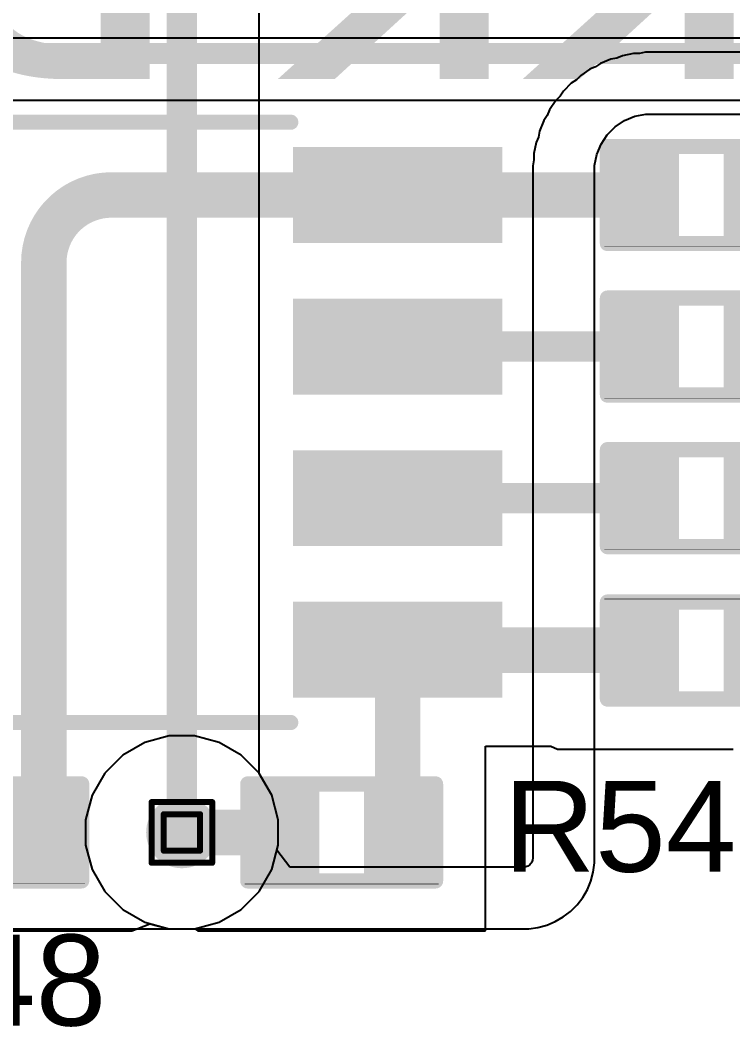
# Model space of a CAD drawing. Header units: inches. Extents: x -5 to 230, y -4 to 159.
# Drawn here: x 71.12 to 77.09, y 57.38 to 65.81 of the extents above; entities that cross this region are included whole.
import ezdxf

# ---------------------------------------------------------------- set-up
doc = ezdxf.new("R2010")
doc.units = ezdxf.units.IN
for name, color, linetype in [('Bottom Layer', 5, 'Continuous'), ('Drill Drawing', 1, 'Continuous'), ('Layer 1', 16, 'Continuous'), ('Layer 2', 76, 'Continuous'), ('Top Layer', 1, 'Continuous'), ('Top Overlay', 2, 'Continuous'), ('Top Paste', 8, 'Continuous'), ('Top Solder', 216, 'Continuous'), ('Via Holes', 16, 'Continuous')]:
    doc.layers.add(name, color=color, linetype=linetype)
doc.styles.add('Arial', font='', dxfattribs={"height": 0.2})
doc.styles.add('Arial Black_Bold', font='', dxfattribs={"height": 0.2})
doc.styles.get('Arial').set_extended_font_data('Arial')
doc.styles.get('Arial Black_Bold').set_extended_font_data('Arial Black', bold=True)

# ---------------------------------------------------------------- blocks, each defined once
blk = doc.blocks.new('SOIC_8_0_154___3_90___W______69')
at = {"layer": 'Top Layer'}
for points in [[(-3.475, 1.605), (-3.475, 2.205), (-1.925, 2.205), (-1.925, 1.605)], [(1.925, 1.605), (1.925, 2.205), (3.475, 2.205), (3.475, 1.605)], [(-3.475, 0.335), (-3.475, 0.935), (-1.925, 0.935), (-1.925, 0.335)], [(1.925, 0.335), (1.925, 0.935), (3.475, 0.935), (3.475, 0.335)], [(-3.475, -0.935), (-3.475, -0.335), (-1.925, -0.335), (-1.925, -0.935)], [(1.925, -0.935), (1.925, -0.335), (3.475, -0.335), (3.475, -0.935)], [(-3.475, -2.205), (-3.475, -1.605), (-1.925, -1.605), (-1.925, -2.205)], [(1.925, -2.205), (1.925, -1.605), (3.475, -1.605), (3.475, -2.205)]]:
    blk.add_hatch(color=1, dxfattribs=at).paths.add_polyline_path(points)
at = {"layer": 'Top Overlay'}
blk.add_hatch(color=2, dxfattribs=at).paths.add_polyline_path([(-1.8382, 1.6261), (-1.4826, 1.6261), (-1.4826, 2.2103), (-1.8382, 2.2103)])
at = {"layer": 'Top Paste'}
for points in [[(-3.475, 1.605), (-3.475, 2.205), (-1.925, 2.205), (-1.925, 1.605)], [(1.925, 1.605), (1.925, 2.205), (3.475, 2.205), (3.475, 1.605)], [(-3.475, 0.335), (-3.475, 0.935), (-1.925, 0.935), (-1.925, 0.335)], [(1.925, 0.335), (1.925, 0.935), (3.475, 0.935), (3.475, 0.335)], [(-3.475, -0.935), (-3.475, -0.335), (-1.925, -0.335), (-1.925, -0.935)], [(1.925, -0.935), (1.925, -0.335), (3.475, -0.335), (3.475, -0.935)], [(-3.475, -2.205), (-3.475, -1.605), (-1.925, -1.605), (-1.925, -2.205)], [(1.925, -2.205), (1.925, -1.605), (3.475, -1.605), (3.475, -2.205)]]:
    blk.add_hatch(color=8, dxfattribs=at).paths.add_polyline_path(points)
at = {"layer": 'Top Solder'}
for points in [[(-3.5766, 1.5034), (-3.5766, 2.3066), (-1.8234, 2.3066), (-1.8234, 1.5034)], [(1.8234, 1.5034), (1.8234, 2.3066), (3.5766, 2.3066), (3.5766, 1.5034)], [(-3.5766, 0.2334), (-3.5766, 1.0366), (-1.8234, 1.0366), (-1.8234, 0.2334)], [(1.8234, 0.2334), (1.8234, 1.0366), (3.5766, 1.0366), (3.5766, 0.2334)], [(-3.5766, -1.0366), (-3.5766, -0.2334), (-1.8234, -0.2334), (-1.8234, -1.0366)], [(1.8234, -1.0366), (1.8234, -0.2334), (3.5766, -0.2334), (3.5766, -1.0366)], [(-3.5766, -2.3066), (-3.5766, -1.5034), (-1.8234, -1.5034), (-1.8234, -2.3066)], [(1.8234, -2.3066), (1.8234, -1.5034), (3.5766, -1.5034), (3.5766, -2.3066)]]:
    blk.add_hatch(color=216, dxfattribs=at).paths.add_polyline_path(points)
at = {"layer": 'Top Overlay'}
for points in [[(-1.8288, 2.5146, 0.127, 0.127, 0), (1.8034, 2.5146, 0.127, 0.127, 0)], [(-3.794, 1.8034, 0.127, 0.127, 0), (-3.794, 2.0574, 0.127, 0.127, 0)], [(-3.794, 2.0574, 0.127, 0.127, 0), (-3.667, 1.9304, 0.127, 0.127, 0)], [(-3.794, 1.8034, 0.127, 0.127, 0), (-3.667, 1.9304, 0.127, 0.127, 0)], [(-1.8288, -2.5146, 0.127, 0.127, 0), (1.8034, -2.5146, 0.127, 0.127, 0)]]:
    blk.add_lwpolyline(points, format="xyseb", dxfattribs=at)
for points in [[(-1.8605, 2.5146, 0.0635, 0.0635, 1), (-1.7971, 2.5146, 0.0635, 0.0635, 1)], [(1.7716, 2.5146, 0.0635, 0.0635, 1), (1.8352, 2.5146, 0.0635, 0.0635, 1)], [(-3.8258, 2.0574, 0.0635, 0.0635, 1), (-3.7623, 2.0574, 0.0635, 0.0635, 1)], [(-3.8258, 2.0574, 0.0635, 0.0635, 1), (-3.7623, 2.0574, 0.0635, 0.0635, 1)], [(-3.6988, 1.9304, 0.0635, 0.0635, 1), (-3.6353, 1.9304, 0.0635, 0.0635, 1)], [(-3.6988, 1.9304, 0.0635, 0.0635, 1), (-3.6353, 1.9304, 0.0635, 0.0635, 1)], [(-3.8258, 1.8034, 0.0635, 0.0635, 1), (-3.7623, 1.8034, 0.0635, 0.0635, 1)], [(-3.8258, 1.8034, 0.0635, 0.0635, 1), (-3.7623, 1.8034, 0.0635, 0.0635, 1)], [(-1.8605, -2.5146, 0.0635, 0.0635, 1), (-1.7971, -2.5146, 0.0635, 0.0635, 1)], [(1.7716, -2.5146, 0.0635, 0.0635, 1), (1.8352, -2.5146, 0.0635, 0.0635, 1)]]:
    blk.add_lwpolyline(points, format="xyseb", close=True, dxfattribs=at)
blk = doc.blocks.new('R___0402_125')
at = {"layer": 'Top Layer'}
for points in [[(-0.6985, -0.3175), (-0.6985, 0.3175), (-0.2413, 0.3175), (-0.2413, -0.3175)], [(0.2413, -0.3175), (0.2413, 0.3175), (0.6985, 0.3175), (0.6985, -0.3175)]]:
    blk.add_hatch(color=1, dxfattribs=at).paths.add_polyline_path(points)
at = {"layer": 'Top Paste'}
for points in [[(-0.6985, -0.3175), (-0.6985, 0.3175), (-0.2413, 0.3175), (-0.2413, -0.3175)], [(0.2413, -0.3175), (0.2413, 0.3175), (0.6985, 0.3175), (0.6985, -0.3175)]]:
    blk.add_hatch(color=8, dxfattribs=at).paths.add_polyline_path(points)
at = {"layer": 'Top Solder'}
for points in [[(-0.7535, -0.3725), (-0.7535, 0.3725), (-0.1863, 0.3725), (-0.1863, -0.3725)], [(0.1863, -0.3725), (0.1863, 0.3725), (0.7535, 0.3725), (0.7535, -0.3725)]]:
    blk.add_hatch(color=216, dxfattribs=at).paths.add_polyline_path(points)
at = {"layer": 'Top Overlay'}
for points in [[(0.7874, 0.4064, 0.127, 0.127, 0), (-0.7874, 0.4064, 0.127, 0.127, 0)], [(-0.7874, 0.4064, 0.127, 0.127, 0), (-0.7874, -0.4064, 0.127, 0.127, 0)], [(0.7874, 0.4064, 0.127, 0.127, 0), (0.7874, -0.4064, 0.127, 0.127, 0)], [(0.7874, -0.4064, 0.127, 0.127, 0), (-0.7874, -0.4064, 0.127, 0.127, 0)], [(0.8128, -0.4318, 0.00323, 0.00323, 0), (-0.8128, -0.4318, 0.00323, 0.00323, 0)]]:
    blk.add_lwpolyline(points, format="xyseb", dxfattribs=at)
for points in [[(-0.8191, 0.4064, 0.0635, 0.0635, 1), (-0.7556, 0.4064, 0.0635, 0.0635, 1)], [(-0.8191, 0.4064, 0.0635, 0.0635, 1), (-0.7556, 0.4064, 0.0635, 0.0635, 1)], [(0.7556, 0.4064, 0.0635, 0.0635, 1), (0.8191, 0.4064, 0.0635, 0.0635, 1)], [(0.7556, 0.4064, 0.0635, 0.0635, 1), (0.8191, 0.4064, 0.0635, 0.0635, 1)], [(-0.8191, -0.4064, 0.0635, 0.0635, 1), (-0.7556, -0.4064, 0.0635, 0.0635, 1)], [(-0.8191, -0.4064, 0.0635, 0.0635, 1), (-0.7556, -0.4064, 0.0635, 0.0635, 1)], [(0.7556, -0.4064, 0.0635, 0.0635, 1), (0.8191, -0.4064, 0.0635, 0.0635, 1)], [(0.7556, -0.4064, 0.0635, 0.0635, 1), (0.8191, -0.4064, 0.0635, 0.0635, 1)], [(-0.8136, -0.4318, 0.00161, 0.00161, 1), (-0.812, -0.4318, 0.00161, 0.00161, 1)], [(0.812, -0.4318, 0.00161, 0.00161, 1), (0.8136, -0.4318, 0.00161, 0.00161, 1)]]:
    blk.add_lwpolyline(points, format="xyseb", close=True, dxfattribs=at)
blk = doc.blocks.new('R___0402_126')
at = {"layer": 'Top Layer'}
for points in [[(-0.6985, -0.3175), (-0.6985, 0.3175), (-0.2413, 0.3175), (-0.2413, -0.3175)], [(0.2413, -0.3175), (0.2413, 0.3175), (0.6985, 0.3175), (0.6985, -0.3175)]]:
    blk.add_hatch(color=1, dxfattribs=at).paths.add_polyline_path(points)
at = {"layer": 'Top Paste'}
for points in [[(-0.6985, -0.3175), (-0.6985, 0.3175), (-0.2413, 0.3175), (-0.2413, -0.3175)], [(0.2413, -0.3175), (0.2413, 0.3175), (0.6985, 0.3175), (0.6985, -0.3175)]]:
    blk.add_hatch(color=8, dxfattribs=at).paths.add_polyline_path(points)
at = {"layer": 'Top Solder'}
for points in [[(-0.7535, -0.3725), (-0.7535, 0.3725), (-0.1863, 0.3725), (-0.1863, -0.3725)], [(0.1863, -0.3725), (0.1863, 0.3725), (0.7535, 0.3725), (0.7535, -0.3725)]]:
    blk.add_hatch(color=216, dxfattribs=at).paths.add_polyline_path(points)
at = {"layer": 'Top Overlay'}
for points in [[(-0.7874, 0.4064, 0.127, 0.127, 0), (0.7874, 0.4064, 0.127, 0.127, 0)], [(-0.7874, -0.4064, 0.127, 0.127, 0), (-0.7874, 0.4064, 0.127, 0.127, 0)], [(0.7874, -0.4064, 0.127, 0.127, 0), (0.7874, 0.4064, 0.127, 0.127, 0)], [(-0.7874, -0.4064, 0.127, 0.127, 0), (0.7874, -0.4064, 0.127, 0.127, 0)], [(-0.8128, -0.4318, 0.00323, 0.00323, 0), (0.8128, -0.4318, 0.00323, 0.00323, 0)]]:
    blk.add_lwpolyline(points, format="xyseb", dxfattribs=at)
for points in [[(-0.8191, 0.4064, 0.0635, 0.0635, 1), (-0.7556, 0.4064, 0.0635, 0.0635, 1)], [(-0.8191, 0.4064, 0.0635, 0.0635, 1), (-0.7556, 0.4064, 0.0635, 0.0635, 1)], [(0.7556, 0.4064, 0.0635, 0.0635, 1), (0.8191, 0.4064, 0.0635, 0.0635, 1)], [(0.7556, 0.4064, 0.0635, 0.0635, 1), (0.8191, 0.4064, 0.0635, 0.0635, 1)], [(-0.8191, -0.4064, 0.0635, 0.0635, 1), (-0.7556, -0.4064, 0.0635, 0.0635, 1)], [(-0.8191, -0.4064, 0.0635, 0.0635, 1), (-0.7556, -0.4064, 0.0635, 0.0635, 1)], [(0.7556, -0.4064, 0.0635, 0.0635, 1), (0.8191, -0.4064, 0.0635, 0.0635, 1)], [(0.7556, -0.4064, 0.0635, 0.0635, 1), (0.8191, -0.4064, 0.0635, 0.0635, 1)], [(-0.8136, -0.4318, 0.00161, 0.00161, 1), (-0.812, -0.4318, 0.00161, 0.00161, 1)], [(0.812, -0.4318, 0.00161, 0.00161, 1), (0.8136, -0.4318, 0.00161, 0.00161, 1)]]:
    blk.add_lwpolyline(points, format="xyseb", close=True, dxfattribs=at)
blk = doc.blocks.new('R___0402_128')
at = {"layer": 'Top Layer'}
for points in [[(-0.6985, -0.3175), (-0.6985, 0.3175), (-0.2413, 0.3175), (-0.2413, -0.3175)], [(0.2413, -0.3175), (0.2413, 0.3175), (0.6985, 0.3175), (0.6985, -0.3175)]]:
    blk.add_hatch(color=1, dxfattribs=at).paths.add_polyline_path(points)
at = {"layer": 'Top Paste'}
for points in [[(-0.6985, -0.3175), (-0.6985, 0.3175), (-0.2413, 0.3175), (-0.2413, -0.3175)], [(0.2413, -0.3175), (0.2413, 0.3175), (0.6985, 0.3175), (0.6985, -0.3175)]]:
    blk.add_hatch(color=8, dxfattribs=at).paths.add_polyline_path(points)
at = {"layer": 'Top Solder'}
for points in [[(-0.7535, -0.3725), (-0.7535, 0.3725), (-0.1863, 0.3725), (-0.1863, -0.3725)], [(0.1863, -0.3725), (0.1863, 0.3725), (0.7535, 0.3725), (0.7535, -0.3725)]]:
    blk.add_hatch(color=216, dxfattribs=at).paths.add_polyline_path(points)
at = {"layer": 'Top Overlay'}
for points in [[(-0.7874, 0.4064, 0.127, 0.127, 0), (0.7874, 0.4064, 0.127, 0.127, 0)], [(-0.7874, -0.4064, 0.127, 0.127, 0), (-0.7874, 0.4064, 0.127, 0.127, 0)], [(0.7874, -0.4064, 0.127, 0.127, 0), (0.7874, 0.4064, 0.127, 0.127, 0)], [(-0.7874, -0.4064, 0.127, 0.127, 0), (0.7874, -0.4064, 0.127, 0.127, 0)], [(-0.8128, -0.4318, 0.00323, 0.00323, 0), (0.8128, -0.4318, 0.00323, 0.00323, 0)]]:
    blk.add_lwpolyline(points, format="xyseb", dxfattribs=at)
for points in [[(-0.8191, 0.4064, 0.0635, 0.0635, 1), (-0.7556, 0.4064, 0.0635, 0.0635, 1)], [(-0.8191, 0.4064, 0.0635, 0.0635, 1), (-0.7556, 0.4064, 0.0635, 0.0635, 1)], [(0.7556, 0.4064, 0.0635, 0.0635, 1), (0.8191, 0.4064, 0.0635, 0.0635, 1)], [(0.7556, 0.4064, 0.0635, 0.0635, 1), (0.8191, 0.4064, 0.0635, 0.0635, 1)], [(-0.8191, -0.4064, 0.0635, 0.0635, 1), (-0.7556, -0.4064, 0.0635, 0.0635, 1)], [(-0.8191, -0.4064, 0.0635, 0.0635, 1), (-0.7556, -0.4064, 0.0635, 0.0635, 1)], [(0.7556, -0.4064, 0.0635, 0.0635, 1), (0.8191, -0.4064, 0.0635, 0.0635, 1)], [(0.7556, -0.4064, 0.0635, 0.0635, 1), (0.8191, -0.4064, 0.0635, 0.0635, 1)], [(-0.8136, -0.4318, 0.00161, 0.00161, 1), (-0.812, -0.4318, 0.00161, 0.00161, 1)], [(0.812, -0.4318, 0.00161, 0.00161, 1), (0.8136, -0.4318, 0.00161, 0.00161, 1)]]:
    blk.add_lwpolyline(points, format="xyseb", close=True, dxfattribs=at)
blk = doc.blocks.new('R___0402_130')
at = {"layer": 'Top Layer'}
for points in [[(-0.6985, -0.3175), (-0.6985, 0.3175), (-0.2413, 0.3175), (-0.2413, -0.3175)], [(0.2413, -0.3175), (0.2413, 0.3175), (0.6985, 0.3175), (0.6985, -0.3175)]]:
    blk.add_hatch(color=1, dxfattribs=at).paths.add_polyline_path(points)
at = {"layer": 'Top Paste'}
for points in [[(-0.6985, -0.3175), (-0.6985, 0.3175), (-0.2413, 0.3175), (-0.2413, -0.3175)], [(0.2413, -0.3175), (0.2413, 0.3175), (0.6985, 0.3175), (0.6985, -0.3175)]]:
    blk.add_hatch(color=8, dxfattribs=at).paths.add_polyline_path(points)
at = {"layer": 'Top Solder'}
for points in [[(-0.7535, -0.3725), (-0.7535, 0.3725), (-0.1863, 0.3725), (-0.1863, -0.3725)], [(0.1863, -0.3725), (0.1863, 0.3725), (0.7535, 0.3725), (0.7535, -0.3725)]]:
    blk.add_hatch(color=216, dxfattribs=at).paths.add_polyline_path(points)
at = {"layer": 'Top Overlay'}
for points in [[(-0.7874, 0.4064, 0.127, 0.127, 0), (0.7874, 0.4064, 0.127, 0.127, 0)], [(-0.7874, -0.4064, 0.127, 0.127, 0), (-0.7874, 0.4064, 0.127, 0.127, 0)], [(0.7874, -0.4064, 0.127, 0.127, 0), (0.7874, 0.4064, 0.127, 0.127, 0)], [(-0.7874, -0.4064, 0.127, 0.127, 0), (0.7874, -0.4064, 0.127, 0.127, 0)], [(-0.8128, -0.4318, 0.00323, 0.00323, 0), (0.8128, -0.4318, 0.00323, 0.00323, 0)]]:
    blk.add_lwpolyline(points, format="xyseb", dxfattribs=at)
for points in [[(-0.8191, 0.4064, 0.0635, 0.0635, 1), (-0.7556, 0.4064, 0.0635, 0.0635, 1)], [(-0.8191, 0.4064, 0.0635, 0.0635, 1), (-0.7556, 0.4064, 0.0635, 0.0635, 1)], [(0.7556, 0.4064, 0.0635, 0.0635, 1), (0.8191, 0.4064, 0.0635, 0.0635, 1)], [(0.7556, 0.4064, 0.0635, 0.0635, 1), (0.8191, 0.4064, 0.0635, 0.0635, 1)], [(-0.8191, -0.4064, 0.0635, 0.0635, 1), (-0.7556, -0.4064, 0.0635, 0.0635, 1)], [(-0.8191, -0.4064, 0.0635, 0.0635, 1), (-0.7556, -0.4064, 0.0635, 0.0635, 1)], [(0.7556, -0.4064, 0.0635, 0.0635, 1), (0.8191, -0.4064, 0.0635, 0.0635, 1)], [(0.7556, -0.4064, 0.0635, 0.0635, 1), (0.8191, -0.4064, 0.0635, 0.0635, 1)], [(-0.8136, -0.4318, 0.00161, 0.00161, 1), (-0.812, -0.4318, 0.00161, 0.00161, 1)], [(0.812, -0.4318, 0.00161, 0.00161, 1), (0.8136, -0.4318, 0.00161, 0.00161, 1)]]:
    blk.add_lwpolyline(points, format="xyseb", close=True, dxfattribs=at)
blk = doc.blocks.new('R___0402_132')
at = {"layer": 'Top Layer'}
for points in [[(-0.6985, -0.3175), (-0.6985, 0.3175), (-0.2413, 0.3175), (-0.2413, -0.3175)], [(0.2413, -0.3175), (0.2413, 0.3175), (0.6985, 0.3175), (0.6985, -0.3175)]]:
    blk.add_hatch(color=1, dxfattribs=at).paths.add_polyline_path(points)
at = {"layer": 'Top Paste'}
for points in [[(-0.6985, -0.3175), (-0.6985, 0.3175), (-0.2413, 0.3175), (-0.2413, -0.3175)], [(0.2413, -0.3175), (0.2413, 0.3175), (0.6985, 0.3175), (0.6985, -0.3175)]]:
    blk.add_hatch(color=8, dxfattribs=at).paths.add_polyline_path(points)
at = {"layer": 'Top Solder'}
for points in [[(-0.7535, -0.3725), (-0.7535, 0.3725), (-0.1863, 0.3725), (-0.1863, -0.3725)], [(0.1863, -0.3725), (0.1863, 0.3725), (0.7535, 0.3725), (0.7535, -0.3725)]]:
    blk.add_hatch(color=216, dxfattribs=at).paths.add_polyline_path(points)
at = {"layer": 'Top Overlay'}
for points in [[(-0.7874, 0.4064, 0.127, 0.127, 0), (0.7874, 0.4064, 0.127, 0.127, 0)], [(-0.7874, -0.4064, 0.127, 0.127, 0), (-0.7874, 0.4064, 0.127, 0.127, 0)], [(0.7874, -0.4064, 0.127, 0.127, 0), (0.7874, 0.4064, 0.127, 0.127, 0)], [(-0.7874, -0.4064, 0.127, 0.127, 0), (0.7874, -0.4064, 0.127, 0.127, 0)], [(-0.8128, -0.4318, 0.00323, 0.00323, 0), (0.8128, -0.4318, 0.00323, 0.00323, 0)]]:
    blk.add_lwpolyline(points, format="xyseb", dxfattribs=at)
for points in [[(-0.8191, 0.4064, 0.0635, 0.0635, 1), (-0.7556, 0.4064, 0.0635, 0.0635, 1)], [(-0.8191, 0.4064, 0.0635, 0.0635, 1), (-0.7556, 0.4064, 0.0635, 0.0635, 1)], [(0.7556, 0.4064, 0.0635, 0.0635, 1), (0.8191, 0.4064, 0.0635, 0.0635, 1)], [(0.7556, 0.4064, 0.0635, 0.0635, 1), (0.8191, 0.4064, 0.0635, 0.0635, 1)], [(-0.8191, -0.4064, 0.0635, 0.0635, 1), (-0.7556, -0.4064, 0.0635, 0.0635, 1)], [(-0.8191, -0.4064, 0.0635, 0.0635, 1), (-0.7556, -0.4064, 0.0635, 0.0635, 1)], [(0.7556, -0.4064, 0.0635, 0.0635, 1), (0.8191, -0.4064, 0.0635, 0.0635, 1)], [(0.7556, -0.4064, 0.0635, 0.0635, 1), (0.8191, -0.4064, 0.0635, 0.0635, 1)], [(-0.8136, -0.4318, 0.00161, 0.00161, 1), (-0.812, -0.4318, 0.00161, 0.00161, 1)], [(0.812, -0.4318, 0.00161, 0.00161, 1), (0.8136, -0.4318, 0.00161, 0.00161, 1)]]:
    blk.add_lwpolyline(points, format="xyseb", close=True, dxfattribs=at)
blk = doc.blocks.new('R___0402_133')
at = {"layer": 'Top Layer'}
for points in [[(-0.6985, -0.3175), (-0.6985, 0.3175), (-0.2413, 0.3175), (-0.2413, -0.3175)], [(0.2413, -0.3175), (0.2413, 0.3175), (0.6985, 0.3175), (0.6985, -0.3175)]]:
    blk.add_hatch(color=1, dxfattribs=at).paths.add_polyline_path(points)
at = {"layer": 'Top Paste'}
for points in [[(-0.6985, -0.3175), (-0.6985, 0.3175), (-0.2413, 0.3175), (-0.2413, -0.3175)], [(0.2413, -0.3175), (0.2413, 0.3175), (0.6985, 0.3175), (0.6985, -0.3175)]]:
    blk.add_hatch(color=8, dxfattribs=at).paths.add_polyline_path(points)
at = {"layer": 'Top Solder'}
for points in [[(-0.7535, -0.3725), (-0.7535, 0.3725), (-0.1863, 0.3725), (-0.1863, -0.3725)], [(0.1863, -0.3725), (0.1863, 0.3725), (0.7535, 0.3725), (0.7535, -0.3725)]]:
    blk.add_hatch(color=216, dxfattribs=at).paths.add_polyline_path(points)
at = {"layer": 'Top Overlay'}
for points in [[(-0.7874, 0.4064, 0.127, 0.127, 0), (0.7874, 0.4064, 0.127, 0.127, 0)], [(-0.7874, -0.4064, 0.127, 0.127, 0), (-0.7874, 0.4064, 0.127, 0.127, 0)], [(0.7874, -0.4064, 0.127, 0.127, 0), (0.7874, 0.4064, 0.127, 0.127, 0)], [(-0.7874, -0.4064, 0.127, 0.127, 0), (0.7874, -0.4064, 0.127, 0.127, 0)], [(-0.8128, -0.4318, 0.00323, 0.00323, 0), (0.8128, -0.4318, 0.00323, 0.00323, 0)]]:
    blk.add_lwpolyline(points, format="xyseb", dxfattribs=at)
for points in [[(-0.8191, 0.4064, 0.0635, 0.0635, 1), (-0.7556, 0.4064, 0.0635, 0.0635, 1)], [(-0.8191, 0.4064, 0.0635, 0.0635, 1), (-0.7556, 0.4064, 0.0635, 0.0635, 1)], [(0.7556, 0.4064, 0.0635, 0.0635, 1), (0.8191, 0.4064, 0.0635, 0.0635, 1)], [(0.7556, 0.4064, 0.0635, 0.0635, 1), (0.8191, 0.4064, 0.0635, 0.0635, 1)], [(-0.8191, -0.4064, 0.0635, 0.0635, 1), (-0.7556, -0.4064, 0.0635, 0.0635, 1)], [(-0.8191, -0.4064, 0.0635, 0.0635, 1), (-0.7556, -0.4064, 0.0635, 0.0635, 1)], [(0.7556, -0.4064, 0.0635, 0.0635, 1), (0.8191, -0.4064, 0.0635, 0.0635, 1)], [(0.7556, -0.4064, 0.0635, 0.0635, 1), (0.8191, -0.4064, 0.0635, 0.0635, 1)], [(-0.8136, -0.4318, 0.00161, 0.00161, 1), (-0.812, -0.4318, 0.00161, 0.00161, 1)], [(0.812, -0.4318, 0.00161, 0.00161, 1), (0.8136, -0.4318, 0.00161, 0.00161, 1)]]:
    blk.add_lwpolyline(points, format="xyseb", close=True, dxfattribs=at)

msp = doc.modelspace()

# ---------------------------------------------------------------- hatches: boundary and pattern name
at = {"layer": 'Bottom Layer'}
h = msp.add_hatch(color=5, dxfattribs=at)
edge = h.paths.add_edge_path()
edge.add_arc((72.4738, 59.0057), 0.3, 0, 360)
at = {"layer": 'Layer 1'}
h = msp.add_hatch(color=16, dxfattribs=at)
edge = h.paths.add_edge_path()
edge.add_arc((72.4738, 59.0057), 0.3, 0, 360)
at = {"layer": 'Layer 2'}
h = msp.add_hatch(color=76, dxfattribs=at)
edge = h.paths.add_edge_path()
edge.add_arc((72.4738, 59.0057), 0.3, 0, 360)
at = {"layer": 'Top Layer'}
h = msp.add_hatch(color=1, dxfattribs=at)
edge = h.paths.add_edge_path()
edge.add_arc((72.4738, 59.0057), 0.3, 0, 360)
at = {"layer": 'Via Holes'}
h = msp.add_hatch(color=7, dxfattribs=at)
edge = h.paths.add_edge_path()
edge.add_arc((72.4738, 59.0057), 0.15, 0, 360)

# ---------------------------------------------------------------- linework, layer by layer
at = {"layer": 'Bottom Layer'}
for p, q in [((73.1212, 59.5003), (73.1212, 66.2739)), ((76.361, 65.5418), (76.3109, 65.5318)), ((76.4079, 65.5419), (76.361, 65.5418)), ((76.4085, 65.5418), (76.4079, 65.5419)), ((76.4092, 65.542), (76.4085, 65.5418)), ((79.1504, 65.5419), (76.4092, 65.542)), ((76.0707, 65.4834), (75.984, 65.4472)), ((76.1208, 65.4934), (76.0707, 65.4834)), ((76.1678, 65.5131), (76.1208, 65.4934)), ((76.2599, 65.5316), (76.1678, 65.5131)), ((76.3109, 65.5318), (76.2599, 65.5316)), ((75.8946, 65.3991), (75.8166, 65.3467)), ((75.9417, 65.4188), (75.8946, 65.3991)), ((75.984, 65.4472), (75.9417, 65.4188)), ((75.7383, 65.2821), (75.672, 65.2155)), ((75.7807, 65.3106), (75.7383, 65.2821)), ((75.8166, 65.3467), (75.7807, 65.3106)), ((75.672, 65.2155), (75.6438, 65.173)), ((75.6078, 65.1369), (75.5558, 65.0586)), ((75.6438, 65.173), (75.6078, 65.1369)), ((75.5558, 65.0586), (75.5364, 65.0115)), ((75.5082, 64.969), (75.4724, 64.8821)), ((75.5364, 65.0115), (75.5082, 64.969)), ((76.1055, 64.9168), (76.1834, 64.9692)), ((76.1834, 64.9692), (76.2701, 65.0053)), ((76.2701, 65.0053), (76.3622, 65.0239)), ((76.3622, 65.0239), (76.4092, 65.024)), ((76.4092, 65.024), (76.4092, 65.024)), ((76.4092, 65.024), (79.1504, 65.024)), ((75.4724, 64.8821), (75.4626, 64.832)), ((76.0392, 64.8502), (76.1055, 64.9168)), ((75.4432, 64.7848), (75.4251, 64.6927)), ((75.4626, 64.832), (75.4432, 64.7848)), ((75.9872, 64.772), (76.0392, 64.8502)), ((75.4251, 64.6927), (75.4252, 64.6417)), ((75.9515, 64.6851), (75.9872, 64.772)), ((75.4252, 64.6417), (75.4154, 64.5916)), ((75.9334, 64.5929), (75.9515, 64.6851)), ((75.4154, 64.5916), (75.4155, 64.5457)), ((75.4155, 64.5457), (75.4155, 58.7971)), ((75.9335, 64.5459), (75.9334, 64.5929)), ((75.9335, 58.7885), (75.9335, 64.5459)), ((73.2267, 59.3176), (73.1212, 59.5003)), ((73.2818, 59.1121), (73.2267, 59.3176)), ((73.2818, 58.8993), (73.2818, 59.1121)), ((73.2704, 58.8569), (73.2818, 58.8993)), ((73.3787, 58.7158), (73.2704, 58.8569)), ((75.4154, 58.7922), (75.413, 58.7745)), ((75.4155, 58.7971), (75.4154, 58.7922)), ((75.9322, 58.7499), (75.9335, 58.7885)), ((75.9335, 58.7885), (75.9335, 58.7885)), ((75.3344, 58.7158), (73.3787, 58.7158)), ((75.3392, 58.716), (75.3344, 58.7158)), ((75.3569, 58.7183), (75.3392, 58.716)), ((75.3659, 58.7207), (75.3569, 58.7183)), ((75.3745, 58.7243), (75.3659, 58.7207)), ((75.3826, 58.729), (75.3745, 58.7243)), ((75.3901, 58.7347), (75.3826, 58.729)), ((75.3967, 58.7413), (75.3901, 58.7347)), ((75.4024, 58.7487), (75.3967, 58.7413)), ((75.407, 58.7568), (75.4024, 58.7487)), ((75.4106, 58.7655), (75.407, 58.7568)), ((75.413, 58.7745), (75.4106, 58.7655)), ((75.9221, 58.6733), (75.9322, 58.7499)), ((75.9021, 58.5986), (75.9221, 58.6733)), ((75.8726, 58.5273), (75.9021, 58.5986)), ((75.7869, 58.3991), (75.834, 58.4604)), ((75.834, 58.4604), (75.8726, 58.5273)), ((75.7323, 58.3444), (75.7869, 58.3991)), ((75.6041, 58.2588), (75.671, 58.2974)), ((75.671, 58.2974), (75.7323, 58.3444)), ((69.4005, 58.1979), (72.4092, 58.1979)), ((72.4092, 58.1979), (72.4102, 58.1977)), ((72.4102, 58.1977), (72.5374, 58.1977)), ((72.5374, 58.1977), (72.5384, 58.1979)), ((72.5384, 58.1979), (75.3429, 58.1979)), ((75.3429, 58.1979), (75.3815, 58.1991)), ((75.3815, 58.1991), (75.4581, 58.2092)), ((75.4581, 58.2092), (75.5327, 58.2292)), ((75.5327, 58.2292), (75.6041, 58.2588))]:
    msp.add_line(p, q, dxfattribs=at)
msp.add_lwpolyline([(72.4738, 59.0057, 0.254, 0.254, 0), (72.4738, 66.2739, 0.254, 0.254, 0)], format="xyseb", dxfattribs=at)
msp.add_lwpolyline([(72.4103, 59.0057, 0.127, 0.127, 1), (72.5373, 59.0057, 0.127, 0.127, 1)], format="xyseb", close=True, dxfattribs=at)
at = {"layer": 'Drill Drawing'}
for points in [[(72.2198, 59.2597, 0.0508, 0.0508, 0), (72.7278, 59.2597, 0.0508, 0.0508, 0)], [(72.2198, 58.7517, 0.0508, 0.0508, 0), (72.2198, 59.2597, 0.0508, 0.0508, 0)], [(72.7278, 58.7517, 0.0508, 0.0508, 0), (72.7278, 59.2597, 0.0508, 0.0508, 0)], [(72.3214, 59.1581, 0.0508, 0.0508, 0), (72.6262, 59.1581, 0.0508, 0.0508, 0)], [(72.3214, 58.8533, 0.0508, 0.0508, 0), (72.3214, 59.1581, 0.0508, 0.0508, 0)], [(72.6262, 58.8533, 0.0508, 0.0508, 0), (72.6262, 59.1581, 0.0508, 0.0508, 0)], [(72.3214, 58.8533, 0.0508, 0.0508, 0), (72.6262, 58.8533, 0.0508, 0.0508, 0)], [(72.2198, 58.7517, 0.0508, 0.0508, 0), (72.7278, 58.7517, 0.0508, 0.0508, 0)]]:
    msp.add_lwpolyline(points, format="xyseb", dxfattribs=at)
for points in [[(72.2071, 59.2597, 0.0254, 0.0254, 1), (72.2325, 59.2597, 0.0254, 0.0254, 1)], [(72.2071, 59.2597, 0.0254, 0.0254, 1), (72.2325, 59.2597, 0.0254, 0.0254, 1)], [(72.7151, 59.2597, 0.0254, 0.0254, 1), (72.7405, 59.2597, 0.0254, 0.0254, 1)], [(72.7151, 59.2597, 0.0254, 0.0254, 1), (72.7405, 59.2597, 0.0254, 0.0254, 1)], [(72.3087, 59.1581, 0.0254, 0.0254, 1), (72.3341, 59.1581, 0.0254, 0.0254, 1)], [(72.3087, 59.1581, 0.0254, 0.0254, 1), (72.3341, 59.1581, 0.0254, 0.0254, 1)], [(72.6135, 59.1581, 0.0254, 0.0254, 1), (72.6389, 59.1581, 0.0254, 0.0254, 1)], [(72.6135, 59.1581, 0.0254, 0.0254, 1), (72.6389, 59.1581, 0.0254, 0.0254, 1)], [(72.3087, 58.8533, 0.0254, 0.0254, 1), (72.3341, 58.8533, 0.0254, 0.0254, 1)], [(72.3087, 58.8533, 0.0254, 0.0254, 1), (72.3341, 58.8533, 0.0254, 0.0254, 1)], [(72.6135, 58.8533, 0.0254, 0.0254, 1), (72.6389, 58.8533, 0.0254, 0.0254, 1)], [(72.6135, 58.8533, 0.0254, 0.0254, 1), (72.6389, 58.8533, 0.0254, 0.0254, 1)], [(72.2071, 58.7517, 0.0254, 0.0254, 1), (72.2325, 58.7517, 0.0254, 0.0254, 1)], [(72.2071, 58.7517, 0.0254, 0.0254, 1), (72.2325, 58.7517, 0.0254, 0.0254, 1)], [(72.7151, 58.7517, 0.0254, 0.0254, 1), (72.7405, 58.7517, 0.0254, 0.0254, 1)], [(72.7151, 58.7517, 0.0254, 0.0254, 1), (72.7405, 58.7517, 0.0254, 0.0254, 1)]]:
    msp.add_lwpolyline(points, format="xyseb", close=True, dxfattribs=at)
at = {"layer": 'Layer 1'}
for p, q in [((81.661, 65.659), (61.468, 65.659)), ((65.6135, 65.141), (77.5776, 65.141)), ((72.3674, 59.8137), (72.1619, 59.7587)), ((72.5802, 59.8137), (72.3674, 59.8137)), ((72.7857, 59.7587), (72.5802, 59.8137)), ((72.1619, 59.7587), (71.9777, 59.6523)), ((72.9699, 59.6523), (72.7857, 59.7587)), ((71.9777, 59.6523), (71.8272, 59.5018)), ((73.1204, 59.5018), (72.9699, 59.6523)), ((71.8272, 59.5018), (71.7209, 59.3176)), ((73.2267, 59.3176), (73.1204, 59.5018)), ((71.7209, 59.3176), (71.6658, 59.1121)), ((73.2818, 59.1121), (73.2267, 59.3176)), ((71.6658, 59.1121), (71.6658, 58.8993)), ((73.2818, 58.8993), (73.2818, 59.1121)), ((71.6658, 58.8993), (71.7209, 58.6938)), ((73.2267, 58.6938), (73.2818, 58.8993)), ((71.7209, 58.6938), (71.8272, 58.5096)), ((73.1204, 58.5096), (73.2267, 58.6938)), ((71.8272, 58.5096), (71.9777, 58.3592)), ((72.9699, 58.3592), (73.1204, 58.5096)), ((71.9777, 58.3592), (72.1619, 58.2528)), ((72.7857, 58.2528), (72.9699, 58.3592)), ((72.1619, 58.2528), (72.3674, 58.1977)), ((72.3674, 58.1977), (72.5802, 58.1977)), ((72.5802, 58.1977), (72.7857, 58.2528))]:
    msp.add_line(p, q, dxfattribs=at)
at = {"layer": 'Layer 2'}
for p, q in [((72.3674, 59.8137), (72.1619, 59.7587)), ((72.5802, 59.8137), (72.3674, 59.8137)), ((72.7857, 59.7587), (72.5802, 59.8137)), ((72.1619, 59.7587), (71.9777, 59.6523)), ((72.9699, 59.6523), (72.7857, 59.7587)), ((71.9777, 59.6523), (71.8272, 59.5018)), ((73.1204, 59.5018), (72.9699, 59.6523)), ((71.8272, 59.5018), (71.7209, 59.3176)), ((73.2267, 59.3176), (73.1204, 59.5018)), ((71.7209, 59.3176), (71.6658, 59.1121)), ((73.2818, 59.1121), (73.2267, 59.3176)), ((71.6658, 59.1121), (71.6658, 58.8993)), ((73.2818, 58.8993), (73.2818, 59.1121)), ((71.6658, 58.8993), (71.7209, 58.6938)), ((73.2267, 58.6938), (73.2818, 58.8993)), ((71.7209, 58.6938), (71.8272, 58.5096)), ((73.1204, 58.5096), (73.2267, 58.6938)), ((71.8272, 58.5096), (71.9777, 58.3592)), ((72.9699, 58.3592), (73.1204, 58.5096)), ((71.9777, 58.3592), (72.1619, 58.2528)), ((72.7857, 58.2528), (72.9699, 58.3592)), ((72.1619, 58.2528), (72.3674, 58.1977)), ((72.3674, 58.1977), (72.5802, 58.1977)), ((72.5802, 58.1977), (72.7857, 58.2528))]:
    msp.add_line(p, q, dxfattribs=at)
at = {"layer": 'Top Layer'}
for p, q in [((75.0195, 58.1802), (75.0195, 59.7283)), ((75.0195, 59.7283), (75.5658, 59.7283)), ((75.5658, 59.7283), (75.5658, 59.7283)), ((75.5658, 59.7283), (75.6215, 59.7042)), ((75.6215, 59.7042), (75.6215, 59.7042)), ((75.6215, 59.7042), (75.7083, 59.7042)), ((75.7083, 59.7042), (77.0947, 59.7042)), ((72.0526, 58.1804), (72.205, 58.2413)), ((72.205, 58.2413), (72.3674, 58.1977)), ((72.3674, 58.1977), (72.5802, 58.1977)), ((72.5802, 58.1977), (72.5827, 58.1984)), ((72.5827, 58.1984), (72.6065, 58.1802)), ((69.6396, 58.1804), (72.0526, 58.1804)), ((72.0526, 58.1804), (72.0526, 58.1804)), ((72.6065, 58.1802), (72.6065, 58.1802)), ((72.6065, 58.1802), (75.0195, 58.1802))]:
    msp.add_line(p, q, dxfattribs=at)
for points in [[(70.141, 65.532, 0.1778, 0.1778, 0), (79.0126, 65.532, 0.1778, 0.1778, 0)], [(71.316, 63.7803, 0.381, 0.381, -0.414214), (71.882, 64.3463, 0.381, 0.381, 0)], [(71.882, 64.3463, 0.381, 0.381, 0), (74.2829, 64.3463, 0.381, 0.381, 0)], [(74.2829, 64.3463, 0.381, 0.381, 0), (76.3581, 64.3463, 0.381, 0.381, 0)], [(71.316, 59.0059, 0.381, 0.381, 0), (71.316, 63.7803, 0.381, 0.381, 0)], [(74.2829, 63.0763, 0.254, 0.254, 0), (76.3582, 63.0763, 0.254, 0.254, 0)], [(74.2829, 61.8063, 0.254, 0.254, 0), (76.3582, 61.8063, 0.254, 0.254, 0)], [(74.2829, 59.0057, 0.381, 0.381, 0), (74.2829, 60.5363, 0.381, 0.381, 0)], [(74.2862, 60.533, 0.381, 0.381, 0), (76.3548, 60.533, 0.381, 0.381, 0)], [(74.2829, 60.5363, 0.254, 0.254, 0), (74.2862, 60.533, 0.254, 0.254, 0)], [(76.3548, 60.533, 0.254, 0.254, 0), (76.3581, 60.5297, 0.254, 0.254, 0)], [(72.4738, 59.0057, 0.381, 0.381, 0), (73.3431, 59.0057, 0.381, 0.381, 0)]]:
    msp.add_lwpolyline(points, format="xyseb", dxfattribs=at)
for points in [[(71.7867, 64.3463, 0.1905, 0.1905, 1), (71.9772, 64.3463, 0.1905, 0.1905, 1)], [(71.7867, 64.3463, 0.1905, 0.1905, 1), (71.9772, 64.3463, 0.1905, 0.1905, 1)], [(74.1876, 64.3463, 0.1905, 0.1905, 1), (74.3781, 64.3463, 0.1905, 0.1905, 1)], [(74.1876, 64.3463, 0.1905, 0.1905, 1), (74.3781, 64.3463, 0.1905, 0.1905, 1)], [(76.2628, 64.3463, 0.1905, 0.1905, 1), (76.4533, 64.3463, 0.1905, 0.1905, 1)], [(71.2207, 63.7803, 0.1905, 0.1905, 1), (71.4112, 63.7803, 0.1905, 0.1905, 1)], [(71.2207, 63.7803, 0.1905, 0.1905, 1), (71.4112, 63.7803, 0.1905, 0.1905, 1)], [(74.2194, 63.0763, 0.127, 0.127, 1), (74.3464, 63.0763, 0.127, 0.127, 1)], [(76.2947, 63.0763, 0.127, 0.127, 1), (76.4217, 63.0763, 0.127, 0.127, 1)], [(74.2194, 61.8063, 0.127, 0.127, 1), (74.3464, 61.8063, 0.127, 0.127, 1)], [(76.2947, 61.8063, 0.127, 0.127, 1), (76.4217, 61.8063, 0.127, 0.127, 1)], [(74.1876, 60.5363, 0.1905, 0.1905, 1), (74.3781, 60.5363, 0.1905, 0.1905, 1)], [(74.1909, 60.533, 0.1905, 0.1905, 1), (74.3814, 60.533, 0.1905, 0.1905, 1)], [(74.2194, 60.5363, 0.127, 0.127, 1), (74.3464, 60.5363, 0.127, 0.127, 1)], [(74.2227, 60.533, 0.127, 0.127, 1), (74.3497, 60.533, 0.127, 0.127, 1)], [(76.2595, 60.533, 0.1905, 0.1905, 1), (76.45, 60.533, 0.1905, 0.1905, 1)], [(76.2913, 60.533, 0.127, 0.127, 1), (76.4183, 60.533, 0.127, 0.127, 1)], [(76.2946, 60.5297, 0.127, 0.127, 1), (76.4216, 60.5297, 0.127, 0.127, 1)], [(71.2207, 59.0059, 0.1905, 0.1905, 1), (71.4112, 59.0059, 0.1905, 0.1905, 1)], [(72.3785, 59.0057, 0.1905, 0.1905, 1), (72.569, 59.0057, 0.1905, 0.1905, 1)], [(73.2478, 59.0057, 0.1905, 0.1905, 1), (73.4383, 59.0057, 0.1905, 0.1905, 1)], [(74.1876, 59.0057, 0.1905, 0.1905, 1), (74.3781, 59.0057, 0.1905, 0.1905, 1)]]:
    msp.add_lwpolyline(points, format="xyseb", close=True, dxfattribs=at)

# ---------------------------------------------------------------- block references
for name, p in [('SOIC_8_0_154___3_90___W______69', (71.5829, 62.4413)), ('R___0402_133', (76.828, 64.3463)), ('R___0402_130', (76.8281, 63.0763)), ('R___0402_128', (76.8281, 61.8063)), ('R___0402_132', (70.8461, 59.0059)), ('R___0402_126', (73.813, 59.0057))]:
    msp.add_blockref(name, p)
at = {"rotation": 180}
msp.add_blockref('R___0402_125', (76.828, 60.5297), dxfattribs=at)

# ---------------------------------------------------------------- texts
at = {"layer": 'Top Overlay', "style": 'Arial Black_Bold'}
msp.add_text('PUKK DIPSLAY MODULE', height=1.778, rotation=180, dxfattribs=at).set_placement((81.2375, 67.0948))
at = {"layer": 'Top Overlay', "style": 'Arial'}
for s, p in [('R54', (75.1691, 58.6759)), ('R48', (69.8869, 57.3876))]:
    msp.add_text(s, height=0.762, dxfattribs=at).set_placement(p)

doc.saveas('drawing.dxf')
